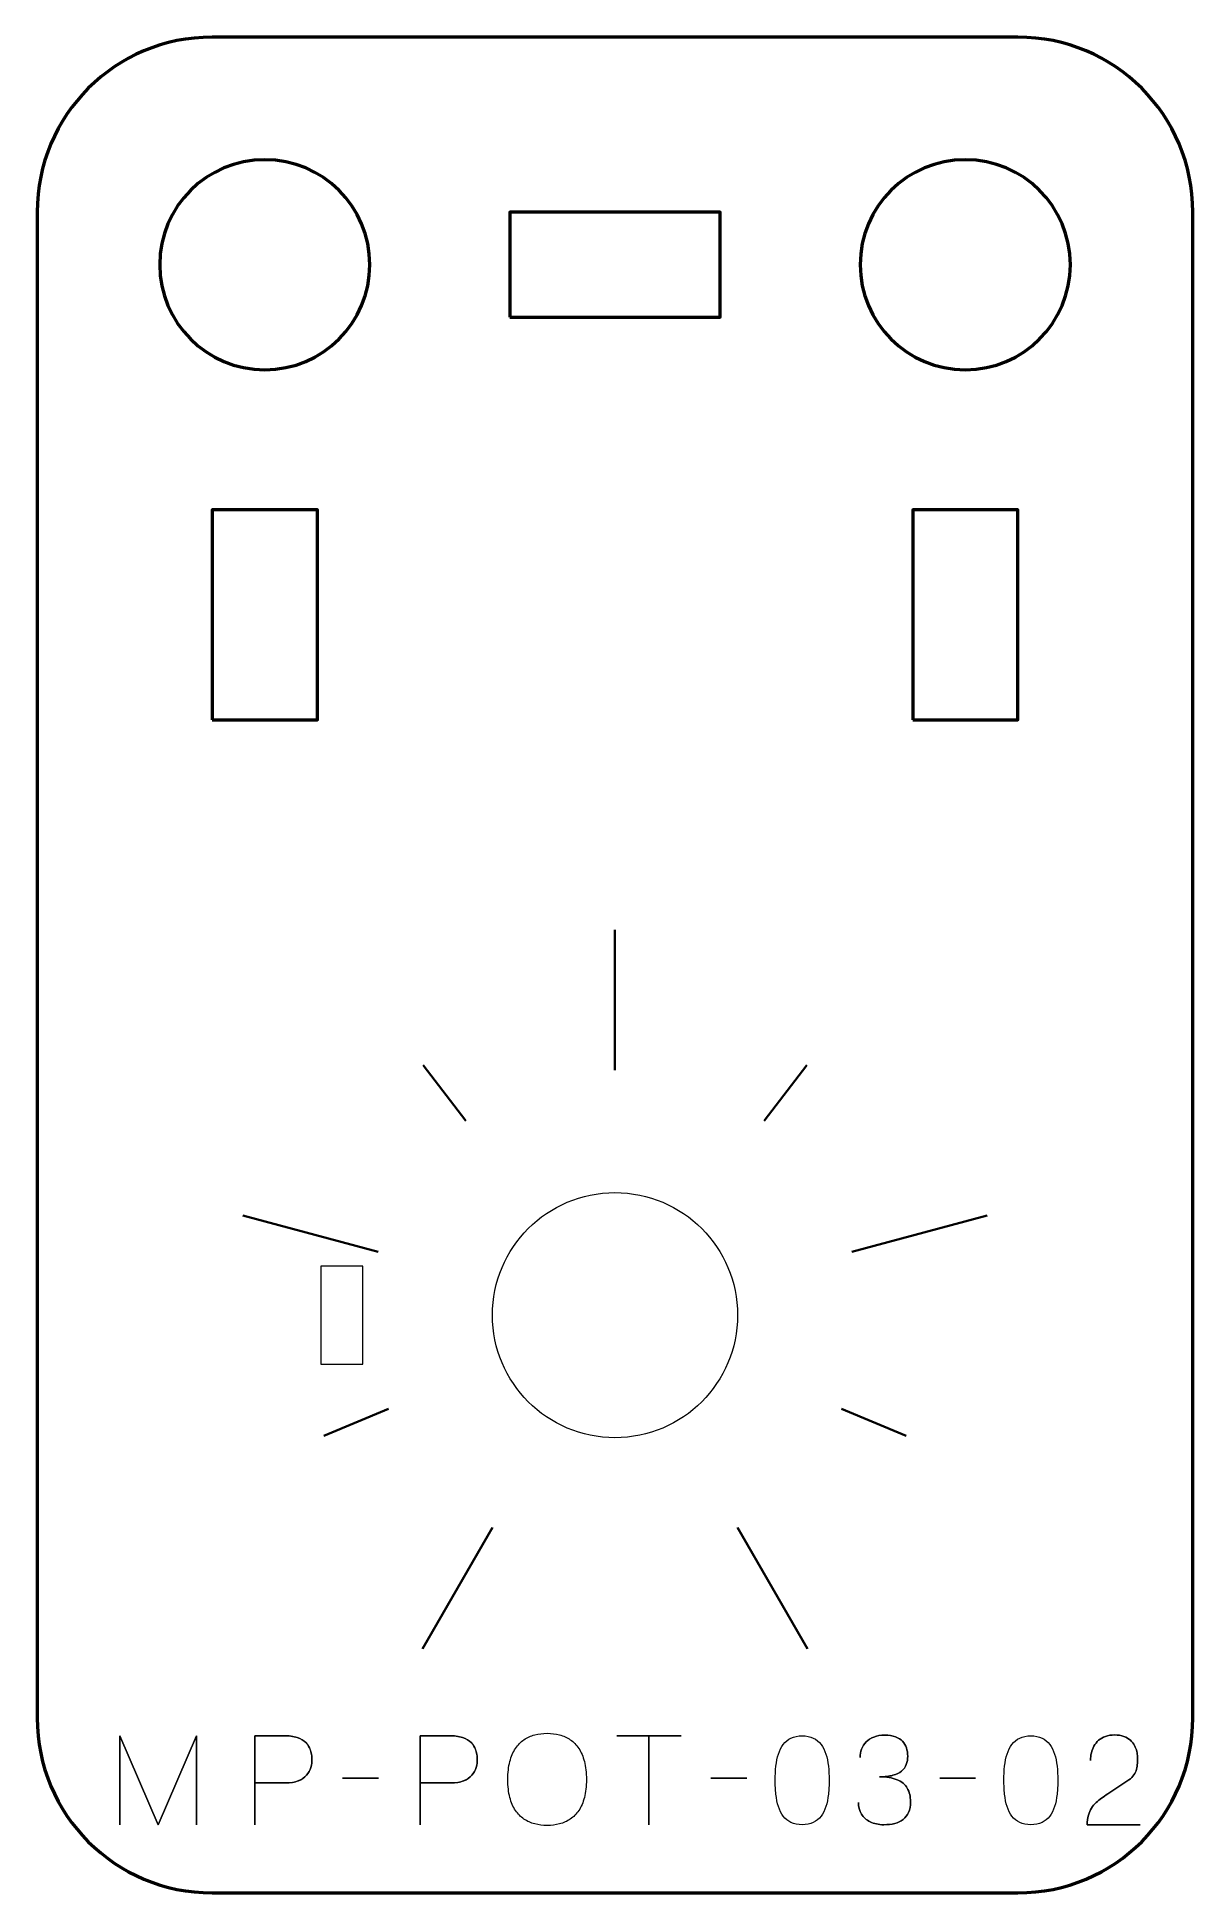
# Model space of a CAD drawing. Header units: centimetres. Extents: x -12.15 to -8.85, y -17.5 to -12.2.
import ezdxf

# ---------------------------------------------------------------- set-up
doc = ezdxf.new("R2010")
doc.units = ezdxf.units.CM
doc.header["$MEASUREMENT"] = 0
doc.layers.add('Layer 1', color=7, linetype='Continuous')

msp = doc.modelspace()

# ---------------------------------------------------------------- linework, layer by layer
at = {"layer": 'Layer 1', "color": 250, "lineweight": 20}
msp.add_lwpolyline([(-11.34001, -15.99001), (-11.22001, -15.99001), (-11.22001, -15.71001), (-11.34001, -15.71001), (-11.34001, -15.99001)], close=True, dxfattribs=at)
msp.add_ellipse((-10.50001, -15.85001), major_axis=(0, 0.35), ratio=1, dxfattribs=at)
at = {"layer": 'Layer 1', "lineweight": 53}
for points, knots in [([(-12.14999, -16.99993), (-12.14999, -16.99993), (-12.14999, -12.70007), (-12.14999, -12.70007), (-12.14999, -12.70007), (-12.14999, -12.42294), (-11.92689, -12.19998), (-11.64989, -12.19998), (-11.64989, -12.19998), (-11.64989, -12.19998), (-9.34997, -12.19998), (-9.34997, -12.19998), (-9.34997, -12.19998), (-9.07296, -12.19998), (-8.85001, -12.42294), (-8.85001, -12.70007), (-8.85001, -12.70007), (-8.85001, -12.70007), (-8.85001, -16.99993), (-8.85001, -16.99993), (-8.85001, -16.99993), (-8.85001, -17.27693), (-9.07296, -17.50002), (-9.34997, -17.50002), (-9.34997, -17.50002), (-9.34997, -17.50002), (-11.64989, -17.50002), (-11.64989, -17.50002), (-11.64989, -17.50002), (-11.92689, -17.50002), (-12.14999, -17.27693), (-12.14999, -16.99993)], [0, 0, 0, 0, 0.125, 0.125, 0.125, 0.125, 0.25, 0.25, 0.25, 0.25, 0.375, 0.375, 0.375, 0.375, 0.5, 0.5, 0.5, 0.5, 0.625, 0.625, 0.625, 0.625, 0.75, 0.75, 0.75, 0.75, 0.875, 0.875, 0.875, 0.875, 1, 1, 1, 1]), ([(-11.49996, -12.55001), (-11.33419, -12.55001), (-11.19996, -12.68433), (-11.19996, -12.85), (-11.19996, -12.85), (-11.19996, -13.01563), (-11.33419, -13.15), (-11.49996, -13.15), (-11.49996, -13.15), (-11.66562, -13.15), (-11.79996, -13.01563), (-11.79996, -12.85), (-11.79996, -12.85), (-11.79996, -12.68433), (-11.66562, -12.55001), (-11.49996, -12.55001)], [0, 0, 0, 0, 0.25, 0.25, 0.25, 0.25, 0.5, 0.5, 0.5, 0.5, 0.75, 0.75, 0.75, 0.75, 1, 1, 1, 1]), ([(-9.4999, -12.55001), (-9.33427, -12.55001), (-9.19989, -12.68433), (-9.19989, -12.85), (-9.19989, -12.85), (-9.19989, -13.01563), (-9.33427, -13.15), (-9.4999, -13.15), (-9.4999, -13.15), (-9.66567, -13.15), (-9.7999, -13.01563), (-9.7999, -12.85), (-9.7999, -12.85), (-9.7999, -12.68433), (-9.66567, -12.55001), (-9.4999, -12.55001)], [0, 0, 0, 0, 0.25, 0.25, 0.25, 0.25, 0.5, 0.5, 0.5, 0.5, 0.75, 0.75, 0.75, 0.75, 1, 1, 1, 1]), ([(-10.79994, -13.00007), (-10.79994, -13.00007), (-10.79994, -12.70007), (-10.79994, -12.70007), (-10.79994, -12.70007), (-10.79994, -12.70007), (-10.19995, -12.70007), (-10.19995, -12.70007), (-10.19995, -12.70007), (-10.19995, -12.70007), (-10.19995, -13.00007), (-10.19995, -13.00007), (-10.19995, -13.00007), (-10.19995, -13.00007), (-10.79994, -13.00007), (-10.79994, -13.00007)], [0, 0, 0, 0, 0.25, 0.25, 0.25, 0.25, 0.5, 0.5, 0.5, 0.5, 0.75, 0.75, 0.75, 0.75, 1, 1, 1, 1]), ([(-11.64989, -14.15002), (-11.64989, -14.15002), (-11.64989, -13.55002), (-11.64989, -13.55002), (-11.64989, -13.55002), (-11.64989, -13.55002), (-11.34989, -13.55002), (-11.34989, -13.55002), (-11.34989, -13.55002), (-11.34989, -13.55002), (-11.34989, -14.15002), (-11.34989, -14.15002), (-11.34989, -14.15002), (-11.34989, -14.15002), (-11.64989, -14.15002), (-11.64989, -14.15002)], [0, 0, 0, 0, 0.25, 0.25, 0.25, 0.25, 0.5, 0.5, 0.5, 0.5, 0.75, 0.75, 0.75, 0.75, 1, 1, 1, 1]), ([(-9.64997, -14.15002), (-9.64997, -14.15002), (-9.64997, -13.55002), (-9.64997, -13.55002), (-9.64997, -13.55002), (-9.64997, -13.55002), (-9.34997, -13.55002), (-9.34997, -13.55002), (-9.34997, -13.55002), (-9.34997, -13.55002), (-9.34997, -14.15002), (-9.34997, -14.15002), (-9.34997, -14.15002), (-9.34997, -14.15002), (-9.64997, -14.15002), (-9.64997, -14.15002)], [0, 0, 0, 0, 0.25, 0.25, 0.25, 0.25, 0.5, 0.5, 0.5, 0.5, 0.75, 0.75, 0.75, 0.75, 1, 1, 1, 1])]:
    msp.add_open_spline(points, degree=3, knots=knots, dxfattribs=at)
at = {"layer": 'Layer 1', "color": 30, "lineweight": 35}
for points in [[(-10.50001, -15.15001), (-10.50001, -15.15001), (-10.50001, -14.75001), (-10.50001, -14.75001)], [(-10.92614, -15.29466), (-10.92614, -15.29466), (-11.0479, -15.13599), (-11.0479, -15.13599)], [(-10.07388, -15.29466), (-10.07388, -15.29466), (-9.95212, -15.13599), (-9.95212, -15.13599)], [(-11.17616, -15.66884), (-11.17616, -15.66884), (-11.56253, -15.56531), (-11.56253, -15.56531)], [(-9.82386, -15.66884), (-9.82386, -15.66884), (-9.43749, -15.56531), (-9.43749, -15.56531)], [(-11.14673, -16.11789), (-11.14673, -16.11789), (-11.3315, -16.19443), (-11.3315, -16.19443)], [(-9.85329, -16.11789), (-9.85329, -16.11789), (-9.66852, -16.19443), (-9.66852, -16.19443)], [(-10.85001, -16.45623), (-10.85001, -16.45623), (-11.05001, -16.80264), (-11.05001, -16.80264)], [(-10.15001, -16.45623), (-10.15001, -16.45623), (-9.95001, -16.80264), (-9.95001, -16.80264)]]:
    msp.add_open_spline(points, degree=3, dxfattribs=at)
at = {"layer": 'Layer 1', "color": 30, "lineweight": 9}
for points, knots in [([(-11.91402, -17.30537), (-11.91402, -17.30537), (-11.91402, -17.05102), (-11.91402, -17.05102), (-11.91402, -17.05102), (-11.91402, -17.05102), (-11.80466, -17.30537), (-11.80466, -17.30537), (-11.80466, -17.30537), (-11.80466, -17.30537), (-11.69494, -17.05102), (-11.69494, -17.05102), (-11.69494, -17.05102), (-11.69494, -17.05102), (-11.69494, -17.30537), (-11.69494, -17.30537), (-11.69494, -17.30537), (-11.69494, -17.30537), (-11.69494, -17.05102), (-11.69494, -17.05102), (-11.69494, -17.05102), (-11.69494, -17.05102), (-11.80466, -17.30537), (-11.80466, -17.30537), (-11.80466, -17.30537), (-11.80466, -17.30537), (-11.91402, -17.05102), (-11.91402, -17.05102), (-11.91402, -17.05102), (-11.91402, -17.05102), (-11.91402, -17.30537), (-11.91402, -17.30537)], [0, 0, 0, 0, 0.125, 0.125, 0.125, 0.125, 0.25, 0.25, 0.25, 0.25, 0.375, 0.375, 0.375, 0.375, 0.5, 0.5, 0.5, 0.5, 0.625, 0.625, 0.625, 0.625, 0.75, 0.75, 0.75, 0.75, 0.875, 0.875, 0.875, 0.875, 1, 1, 1, 1]), ([(-11.52843, -17.30537), (-11.52843, -17.30537), (-11.52843, -17.05102), (-11.52843, -17.05102), (-11.52843, -17.05102), (-11.52843, -17.05102), (-11.44729, -17.05102), (-11.44729, -17.05102), (-11.44729, -17.05102), (-11.43106, -17.05107), (-11.41772, -17.0529), (-11.40719, -17.05642), (-11.40719, -17.05642), (-11.39672, -17.05989), (-11.38849, -17.06472), (-11.38255, -17.07083), (-11.38255, -17.07083), (-11.37662, -17.07689), (-11.37238, -17.08382), (-11.3698, -17.09164), (-11.3698, -17.09164), (-11.36727, -17.09946), (-11.3658, -17.10764), (-11.36545, -17.11628), (-11.36545, -17.11628), (-11.36503, -17.12492), (-11.36603, -17.13339), (-11.36838, -17.14162), (-11.36838, -17.14162), (-11.3708, -17.14985), (-11.37485, -17.15732), (-11.38067, -17.16402), (-11.38067, -17.16402), (-11.38644, -17.17073), (-11.39426, -17.17608), (-11.40407, -17.18002), (-11.40407, -17.18002), (-11.41389, -17.18401), (-11.42606, -17.18601), (-11.44059, -17.18613), (-11.44059, -17.18613), (-11.44059, -17.18613), (-11.52843, -17.18613), (-11.52843, -17.18613), (-11.52843, -17.18613), (-11.52843, -17.18613), (-11.44059, -17.18613), (-11.44059, -17.18613), (-11.44059, -17.18613), (-11.42636, -17.18601), (-11.41431, -17.18401), (-11.40454, -17.18002), (-11.40454, -17.18002), (-11.39473, -17.17608), (-11.38691, -17.17073), (-11.38103, -17.16402), (-11.38103, -17.16402), (-11.37521, -17.15732), (-11.37103, -17.14985), (-11.36856, -17.14162), (-11.36856, -17.14162), (-11.36609, -17.13339), (-11.36503, -17.12492), (-11.36545, -17.11628), (-11.36545, -17.11628), (-11.3658, -17.10764), (-11.36727, -17.09946), (-11.36991, -17.09164), (-11.36991, -17.09164), (-11.3725, -17.08382), (-11.37685, -17.07689), (-11.38279, -17.07083), (-11.38279, -17.07083), (-11.38879, -17.06472), (-11.39702, -17.05989), (-11.40748, -17.05642), (-11.40748, -17.05642), (-11.41801, -17.0529), (-11.43124, -17.05107), (-11.44729, -17.05102), (-11.44729, -17.05102), (-11.44729, -17.05102), (-11.52843, -17.05102), (-11.52843, -17.05102), (-11.52843, -17.05102), (-11.52843, -17.05102), (-11.52843, -17.30537), (-11.52843, -17.30537)], [0, 0, 0, 0, 0.0454545, 0.0454545, 0.0454545, 0.0454545, 0.0909091, 0.0909091, 0.0909091, 0.0909091, 0.1363636, 0.1363636, 0.1363636, 0.1363636, 0.1818182, 0.1818182, 0.1818182, 0.1818182, 0.2272727, 0.2272727, 0.2272727, 0.2272727, 0.2727273, 0.2727273, 0.2727273, 0.2727273, 0.3181818, 0.3181818, 0.3181818, 0.3181818, 0.3636364, 0.3636364, 0.3636364, 0.3636364, 0.4090909, 0.4090909, 0.4090909, 0.4090909, 0.4545455, 0.4545455, 0.4545455, 0.4545455, 0.5, 0.5, 0.5, 0.5, 0.5454545, 0.5454545, 0.5454545, 0.5454545, 0.5909091, 0.5909091, 0.5909091, 0.5909091, 0.6363636, 0.6363636, 0.6363636, 0.6363636, 0.6818182, 0.6818182, 0.6818182, 0.6818182, 0.7272727, 0.7272727, 0.7272727, 0.7272727, 0.7727273, 0.7727273, 0.7727273, 0.7727273, 0.8181818, 0.8181818, 0.8181818, 0.8181818, 0.8636364, 0.8636364, 0.8636364, 0.8636364, 0.9090909, 0.9090909, 0.9090909, 0.9090909, 0.9545455, 0.9545455, 0.9545455, 0.9545455, 1, 1, 1, 1]), ([(-11.05641, -17.30537), (-11.05641, -17.30537), (-11.05641, -17.05102), (-11.05641, -17.05102), (-11.05641, -17.05102), (-11.05641, -17.05102), (-10.97527, -17.05102), (-10.97527, -17.05102), (-10.97527, -17.05102), (-10.95904, -17.05107), (-10.9457, -17.0529), (-10.93517, -17.05642), (-10.93517, -17.05642), (-10.9247, -17.05989), (-10.91647, -17.06472), (-10.91053, -17.07083), (-10.91053, -17.07083), (-10.9046, -17.07689), (-10.90036, -17.08382), (-10.89778, -17.09164), (-10.89778, -17.09164), (-10.89525, -17.09946), (-10.89378, -17.10764), (-10.89343, -17.11628), (-10.89343, -17.11628), (-10.89301, -17.12492), (-10.89401, -17.13339), (-10.89636, -17.14162), (-10.89636, -17.14162), (-10.89878, -17.14985), (-10.90283, -17.15732), (-10.90865, -17.16402), (-10.90865, -17.16402), (-10.91442, -17.17073), (-10.92224, -17.17608), (-10.93205, -17.18002), (-10.93205, -17.18002), (-10.94187, -17.18401), (-10.95404, -17.18601), (-10.96857, -17.18613), (-10.96857, -17.18613), (-10.96857, -17.18613), (-11.05641, -17.18613), (-11.05641, -17.18613), (-11.05641, -17.18613), (-11.05641, -17.18613), (-10.96857, -17.18613), (-10.96857, -17.18613), (-10.96857, -17.18613), (-10.95434, -17.18601), (-10.94229, -17.18401), (-10.93252, -17.18002), (-10.93252, -17.18002), (-10.92271, -17.17608), (-10.91489, -17.17073), (-10.90901, -17.16402), (-10.90901, -17.16402), (-10.90319, -17.15732), (-10.89901, -17.14985), (-10.89654, -17.14162), (-10.89654, -17.14162), (-10.89407, -17.13339), (-10.89301, -17.12492), (-10.89343, -17.11628), (-10.89343, -17.11628), (-10.89378, -17.10764), (-10.89525, -17.09946), (-10.89789, -17.09164), (-10.89789, -17.09164), (-10.90048, -17.08382), (-10.90483, -17.07689), (-10.91077, -17.07083), (-10.91077, -17.07083), (-10.91677, -17.06472), (-10.925, -17.05989), (-10.93546, -17.05642), (-10.93546, -17.05642), (-10.94599, -17.0529), (-10.95922, -17.05107), (-10.97527, -17.05102), (-10.97527, -17.05102), (-10.97527, -17.05102), (-11.05641, -17.05102), (-11.05641, -17.05102), (-11.05641, -17.05102), (-11.05641, -17.05102), (-11.05641, -17.30537), (-11.05641, -17.30537)], [0, 0, 0, 0, 0.0454545, 0.0454545, 0.0454545, 0.0454545, 0.0909091, 0.0909091, 0.0909091, 0.0909091, 0.1363636, 0.1363636, 0.1363636, 0.1363636, 0.1818182, 0.1818182, 0.1818182, 0.1818182, 0.2272727, 0.2272727, 0.2272727, 0.2272727, 0.2727273, 0.2727273, 0.2727273, 0.2727273, 0.3181818, 0.3181818, 0.3181818, 0.3181818, 0.3636364, 0.3636364, 0.3636364, 0.3636364, 0.4090909, 0.4090909, 0.4090909, 0.4090909, 0.4545455, 0.4545455, 0.4545455, 0.4545455, 0.5, 0.5, 0.5, 0.5, 0.5454545, 0.5454545, 0.5454545, 0.5454545, 0.5909091, 0.5909091, 0.5909091, 0.5909091, 0.6363636, 0.6363636, 0.6363636, 0.6363636, 0.6818182, 0.6818182, 0.6818182, 0.6818182, 0.7272727, 0.7272727, 0.7272727, 0.7272727, 0.7727273, 0.7727273, 0.7727273, 0.7727273, 0.8181818, 0.8181818, 0.8181818, 0.8181818, 0.8636364, 0.8636364, 0.8636364, 0.8636364, 0.9090909, 0.9090909, 0.9090909, 0.9090909, 0.9545455, 0.9545455, 0.9545455, 0.9545455, 1, 1, 1, 1]), ([(-10.69376, -17.30749), (-10.68135, -17.30755), (-10.66959, -17.30608), (-10.65836, -17.30319), (-10.65836, -17.30319), (-10.64719, -17.30025), (-10.63696, -17.29567), (-10.62761, -17.28932), (-10.62761, -17.28932), (-10.61826, -17.28303), (-10.61015, -17.27474), (-10.60327, -17.26451), (-10.60327, -17.26451), (-10.59639, -17.25428), (-10.5911, -17.24187), (-10.58733, -17.22729), (-10.58733, -17.22729), (-10.58351, -17.21271), (-10.58163, -17.19571), (-10.58157, -17.17625), (-10.58157, -17.17625), (-10.58163, -17.15679), (-10.58351, -17.1398), (-10.58733, -17.12516), (-10.58733, -17.12516), (-10.5911, -17.11052), (-10.59639, -17.09805), (-10.60327, -17.08776), (-10.60327, -17.08776), (-10.61015, -17.07747), (-10.61826, -17.06912), (-10.62761, -17.06272), (-10.62761, -17.06272), (-10.63696, -17.05631), (-10.64719, -17.05166), (-10.65836, -17.04866), (-10.65836, -17.04866), (-10.66959, -17.04572), (-10.68135, -17.04425), (-10.69376, -17.04431), (-10.69376, -17.04431), (-10.70616, -17.04425), (-10.71792, -17.04572), (-10.72915, -17.04866), (-10.72915, -17.04866), (-10.74032, -17.05166), (-10.75055, -17.05631), (-10.7599, -17.06272), (-10.7599, -17.06272), (-10.76925, -17.06912), (-10.77736, -17.07747), (-10.78424, -17.08776), (-10.78424, -17.08776), (-10.79112, -17.09805), (-10.79641, -17.11052), (-10.80018, -17.12516), (-10.80018, -17.12516), (-10.804, -17.1398), (-10.80588, -17.15679), (-10.80594, -17.17625), (-10.80594, -17.17625), (-10.80588, -17.19571), (-10.804, -17.21271), (-10.80018, -17.22729), (-10.80018, -17.22729), (-10.79641, -17.24187), (-10.79112, -17.25428), (-10.78424, -17.26451), (-10.78424, -17.26451), (-10.77736, -17.27474), (-10.76925, -17.28303), (-10.7599, -17.28932), (-10.7599, -17.28932), (-10.75055, -17.29567), (-10.74032, -17.30025), (-10.72915, -17.30319), (-10.72915, -17.30319), (-10.71792, -17.30608), (-10.70616, -17.30755), (-10.69376, -17.30749)], [0, 0, 0, 0, 0.05, 0.05, 0.05, 0.05, 0.1, 0.1, 0.1, 0.1, 0.15, 0.15, 0.15, 0.15, 0.2, 0.2, 0.2, 0.2, 0.25, 0.25, 0.25, 0.25, 0.3, 0.3, 0.3, 0.3, 0.35, 0.35, 0.35, 0.35, 0.4, 0.4, 0.4, 0.4, 0.45, 0.45, 0.45, 0.45, 0.5, 0.5, 0.5, 0.5, 0.55, 0.55, 0.55, 0.55, 0.6, 0.6, 0.6, 0.6, 0.65, 0.65, 0.65, 0.65, 0.7, 0.7, 0.7, 0.7, 0.75, 0.75, 0.75, 0.75, 0.8, 0.8, 0.8, 0.8, 0.85, 0.85, 0.85, 0.85, 0.9, 0.9, 0.9, 0.9, 0.95, 0.95, 0.95, 0.95, 1, 1, 1, 1]), ([(-10.69376, -17.30749), (-10.68135, -17.30755), (-10.66959, -17.30608), (-10.65836, -17.30319), (-10.65836, -17.30319), (-10.64719, -17.30025), (-10.63696, -17.29567), (-10.62761, -17.28932), (-10.62761, -17.28932), (-10.61826, -17.28303), (-10.61015, -17.27474), (-10.60327, -17.26451), (-10.60327, -17.26451), (-10.59639, -17.25428), (-10.5911, -17.24187), (-10.58733, -17.22729), (-10.58733, -17.22729), (-10.58351, -17.21271), (-10.58163, -17.19571), (-10.58157, -17.17625), (-10.58157, -17.17625), (-10.58163, -17.15679), (-10.58351, -17.1398), (-10.58733, -17.12516), (-10.58733, -17.12516), (-10.5911, -17.11052), (-10.59639, -17.09805), (-10.60327, -17.08776), (-10.60327, -17.08776), (-10.61015, -17.07747), (-10.61826, -17.06912), (-10.62761, -17.06272), (-10.62761, -17.06272), (-10.63696, -17.05631), (-10.64719, -17.05166), (-10.65836, -17.04866), (-10.65836, -17.04866), (-10.66959, -17.04572), (-10.68135, -17.04425), (-10.69376, -17.04431), (-10.69376, -17.04431), (-10.70616, -17.04425), (-10.71792, -17.04572), (-10.72915, -17.04866), (-10.72915, -17.04866), (-10.74032, -17.05166), (-10.75055, -17.05631), (-10.7599, -17.06272), (-10.7599, -17.06272), (-10.76925, -17.06912), (-10.77736, -17.07747), (-10.78424, -17.08776), (-10.78424, -17.08776), (-10.79112, -17.09805), (-10.79641, -17.11052), (-10.80018, -17.12516), (-10.80018, -17.12516), (-10.804, -17.1398), (-10.80588, -17.15679), (-10.80594, -17.17625), (-10.80594, -17.17625), (-10.80588, -17.19571), (-10.804, -17.21271), (-10.80018, -17.22729), (-10.80018, -17.22729), (-10.79641, -17.24187), (-10.79112, -17.25428), (-10.78424, -17.26451), (-10.78424, -17.26451), (-10.77736, -17.27474), (-10.76925, -17.28303), (-10.7599, -17.28932), (-10.7599, -17.28932), (-10.75055, -17.29567), (-10.74032, -17.30025), (-10.72915, -17.30319), (-10.72915, -17.30319), (-10.71792, -17.30608), (-10.70616, -17.30755), (-10.69376, -17.30749)], [0, 0, 0, 0, 0.05, 0.05, 0.05, 0.05, 0.1, 0.1, 0.1, 0.1, 0.15, 0.15, 0.15, 0.15, 0.2, 0.2, 0.2, 0.2, 0.25, 0.25, 0.25, 0.25, 0.3, 0.3, 0.3, 0.3, 0.35, 0.35, 0.35, 0.35, 0.4, 0.4, 0.4, 0.4, 0.45, 0.45, 0.45, 0.45, 0.5, 0.5, 0.5, 0.5, 0.55, 0.55, 0.55, 0.55, 0.6, 0.6, 0.6, 0.6, 0.65, 0.65, 0.65, 0.65, 0.7, 0.7, 0.7, 0.7, 0.75, 0.75, 0.75, 0.75, 0.8, 0.8, 0.8, 0.8, 0.85, 0.85, 0.85, 0.85, 0.9, 0.9, 0.9, 0.9, 0.95, 0.95, 0.95, 0.95, 1, 1, 1, 1]), ([(-10.40307, -17.30537), (-10.40307, -17.30537), (-10.40307, -17.05102), (-10.40307, -17.05102), (-10.40307, -17.05102), (-10.40307, -17.05102), (-10.49444, -17.05102), (-10.49444, -17.05102), (-10.49444, -17.05102), (-10.49444, -17.05102), (-10.31099, -17.05102), (-10.31099, -17.05102), (-10.31099, -17.05102), (-10.31099, -17.05102), (-10.40307, -17.05102), (-10.40307, -17.05102), (-10.40307, -17.05102), (-10.40307, -17.05102), (-10.40307, -17.30537), (-10.40307, -17.30537)], [0, 0, 0, 0, 0.2, 0.2, 0.2, 0.2, 0.4, 0.4, 0.4, 0.4, 0.6, 0.6, 0.6, 0.6, 0.8, 0.8, 0.8, 0.8, 1, 1, 1, 1]), ([(-9.96561, -17.30537), (-9.95327, -17.30531), (-9.94262, -17.30314), (-9.93375, -17.2989), (-9.93375, -17.2989), (-9.92493, -17.29467), (-9.91758, -17.28861), (-9.9117, -17.28091), (-9.9117, -17.28091), (-9.90588, -17.27315), (-9.90129, -17.26398), (-9.89788, -17.25339), (-9.89788, -17.25339), (-9.89453, -17.24281), (-9.89212, -17.23123), (-9.89077, -17.21853), (-9.89077, -17.21853), (-9.88935, -17.20583), (-9.88865, -17.19248), (-9.88871, -17.17837), (-9.88871, -17.17837), (-9.88865, -17.16432), (-9.88935, -17.15097), (-9.89077, -17.13833), (-9.89077, -17.13833), (-9.89212, -17.12569), (-9.89453, -17.11405), (-9.89788, -17.10346), (-9.89788, -17.10346), (-9.90129, -17.09294), (-9.90588, -17.08377), (-9.9117, -17.07595), (-9.9117, -17.07595), (-9.91758, -17.06818), (-9.92493, -17.06213), (-9.93375, -17.05789), (-9.93375, -17.05789), (-9.94262, -17.0536), (-9.95327, -17.05143), (-9.96561, -17.05137), (-9.96561, -17.05137), (-9.97796, -17.05143), (-9.9886, -17.0536), (-9.99748, -17.05789), (-9.99748, -17.05789), (-10.0063, -17.06213), (-10.01365, -17.06818), (-10.01953, -17.07595), (-10.01953, -17.07595), (-10.02535, -17.08377), (-10.02994, -17.09294), (-10.03335, -17.10346), (-10.03335, -17.10346), (-10.0367, -17.11405), (-10.03911, -17.12569), (-10.04046, -17.13833), (-10.04046, -17.13833), (-10.04187, -17.15097), (-10.04258, -17.16432), (-10.04252, -17.17837), (-10.04252, -17.17837), (-10.04258, -17.19248), (-10.04187, -17.20583), (-10.04046, -17.21853), (-10.04046, -17.21853), (-10.03911, -17.23123), (-10.0367, -17.24281), (-10.03335, -17.25339), (-10.03335, -17.25339), (-10.02994, -17.26398), (-10.02535, -17.27315), (-10.01953, -17.28091), (-10.01953, -17.28091), (-10.01365, -17.28861), (-10.0063, -17.29467), (-9.99748, -17.2989), (-9.99748, -17.2989), (-9.9886, -17.30314), (-9.97796, -17.30531), (-9.96561, -17.30537)], [0, 0, 0, 0, 0.05, 0.05, 0.05, 0.05, 0.1, 0.1, 0.1, 0.1, 0.15, 0.15, 0.15, 0.15, 0.2, 0.2, 0.2, 0.2, 0.25, 0.25, 0.25, 0.25, 0.3, 0.3, 0.3, 0.3, 0.35, 0.35, 0.35, 0.35, 0.4, 0.4, 0.4, 0.4, 0.45, 0.45, 0.45, 0.45, 0.5, 0.5, 0.5, 0.5, 0.55, 0.55, 0.55, 0.55, 0.6, 0.6, 0.6, 0.6, 0.65, 0.65, 0.65, 0.65, 0.7, 0.7, 0.7, 0.7, 0.75, 0.75, 0.75, 0.75, 0.8, 0.8, 0.8, 0.8, 0.85, 0.85, 0.85, 0.85, 0.9, 0.9, 0.9, 0.9, 0.95, 0.95, 0.95, 0.95, 1, 1, 1, 1]), ([(-9.96561, -17.30537), (-9.95327, -17.30531), (-9.94262, -17.30314), (-9.93375, -17.2989), (-9.93375, -17.2989), (-9.92493, -17.29467), (-9.91758, -17.28861), (-9.9117, -17.28091), (-9.9117, -17.28091), (-9.90588, -17.27315), (-9.90129, -17.26398), (-9.89788, -17.25339), (-9.89788, -17.25339), (-9.89453, -17.24281), (-9.89212, -17.23123), (-9.89077, -17.21853), (-9.89077, -17.21853), (-9.88935, -17.20583), (-9.88865, -17.19248), (-9.88871, -17.17837), (-9.88871, -17.17837), (-9.88865, -17.16432), (-9.88935, -17.15097), (-9.89077, -17.13833), (-9.89077, -17.13833), (-9.89212, -17.12569), (-9.89453, -17.11405), (-9.89788, -17.10346), (-9.89788, -17.10346), (-9.90129, -17.09294), (-9.90588, -17.08377), (-9.9117, -17.07595), (-9.9117, -17.07595), (-9.91758, -17.06818), (-9.92493, -17.06213), (-9.93375, -17.05789), (-9.93375, -17.05789), (-9.94262, -17.0536), (-9.95327, -17.05143), (-9.96561, -17.05137), (-9.96561, -17.05137), (-9.97796, -17.05143), (-9.9886, -17.0536), (-9.99748, -17.05789), (-9.99748, -17.05789), (-10.0063, -17.06213), (-10.01365, -17.06818), (-10.01953, -17.07595), (-10.01953, -17.07595), (-10.02535, -17.08377), (-10.02994, -17.09294), (-10.03335, -17.10346), (-10.03335, -17.10346), (-10.0367, -17.11405), (-10.03911, -17.12569), (-10.04046, -17.13833), (-10.04046, -17.13833), (-10.04187, -17.15097), (-10.04258, -17.16432), (-10.04252, -17.17837), (-10.04252, -17.17837), (-10.04258, -17.19248), (-10.04187, -17.20583), (-10.04046, -17.21853), (-10.04046, -17.21853), (-10.03911, -17.23123), (-10.0367, -17.24281), (-10.03335, -17.25339), (-10.03335, -17.25339), (-10.02994, -17.26398), (-10.02535, -17.27315), (-10.01953, -17.28091), (-10.01953, -17.28091), (-10.01365, -17.28861), (-10.0063, -17.29467), (-9.99748, -17.2989), (-9.99748, -17.2989), (-9.9886, -17.30314), (-9.97796, -17.30531), (-9.96561, -17.30537)], [0, 0, 0, 0, 0.05, 0.05, 0.05, 0.05, 0.1, 0.1, 0.1, 0.1, 0.15, 0.15, 0.15, 0.15, 0.2, 0.2, 0.2, 0.2, 0.25, 0.25, 0.25, 0.25, 0.3, 0.3, 0.3, 0.3, 0.35, 0.35, 0.35, 0.35, 0.4, 0.4, 0.4, 0.4, 0.45, 0.45, 0.45, 0.45, 0.5, 0.5, 0.5, 0.5, 0.55, 0.55, 0.55, 0.55, 0.6, 0.6, 0.6, 0.6, 0.65, 0.65, 0.65, 0.65, 0.7, 0.7, 0.7, 0.7, 0.75, 0.75, 0.75, 0.75, 0.8, 0.8, 0.8, 0.8, 0.85, 0.85, 0.85, 0.85, 0.9, 0.9, 0.9, 0.9, 0.95, 0.95, 0.95, 0.95, 1, 1, 1, 1]), ([(-9.8051, -17.24152), (-9.80504, -17.25422), (-9.8021, -17.26527), (-9.79628, -17.27485), (-9.79628, -17.27485), (-9.79046, -17.28438), (-9.78217, -17.29185), (-9.77135, -17.2972), (-9.77135, -17.2972), (-9.76053, -17.30255), (-9.74754, -17.30525), (-9.73243, -17.30537), (-9.73243, -17.30537), (-9.72108, -17.30537), (-9.71079, -17.30419), (-9.70144, -17.30172), (-9.70144, -17.30172), (-9.69215, -17.29926), (-9.68416, -17.29543), (-9.67739, -17.2902), (-9.67739, -17.2902), (-9.67063, -17.28497), (-9.66546, -17.27821), (-9.66175, -17.26997), (-9.66175, -17.26997), (-9.65811, -17.26168), (-9.65629, -17.25175), (-9.65623, -17.24011), (-9.65623, -17.24011), (-9.65617, -17.22458), (-9.65934, -17.21147), (-9.66563, -17.20083), (-9.66563, -17.20083), (-9.67193, -17.19019), (-9.68169, -17.18219), (-9.6948, -17.17672), (-9.6948, -17.17672), (-9.70791, -17.17125), (-9.72472, -17.16849), (-9.74513, -17.16849), (-9.74513, -17.16849), (-9.7299, -17.16855), (-9.71714, -17.16714), (-9.70673, -17.16426), (-9.70673, -17.16426), (-9.69638, -17.16138), (-9.68809, -17.15732), (-9.68186, -17.15203), (-9.68186, -17.15203), (-9.67563, -17.1468), (-9.6711, -17.14056), (-9.6684, -17.13339), (-9.6684, -17.13339), (-9.66563, -17.12628), (-9.66428, -17.11846), (-9.66434, -17.10993), (-9.66434, -17.10993), (-9.66428, -17.1014), (-9.66546, -17.09353), (-9.66781, -17.08623), (-9.66781, -17.08623), (-9.6701, -17.07894), (-9.67387, -17.07254), (-9.67898, -17.06707), (-9.67898, -17.06707), (-9.6841, -17.0616), (-9.69086, -17.05731), (-9.69915, -17.05425), (-9.69915, -17.05425), (-9.7075, -17.05119), (-9.71767, -17.04966), (-9.7296, -17.0496), (-9.7296, -17.0496), (-9.74148, -17.04966), (-9.75189, -17.05143), (-9.76071, -17.05484), (-9.76071, -17.05484), (-9.76959, -17.05825), (-9.77688, -17.06289), (-9.78276, -17.06883), (-9.78276, -17.06883), (-9.78858, -17.07477), (-9.79293, -17.08153), (-9.79581, -17.08917), (-9.79581, -17.08917), (-9.79875, -17.09682), (-9.80016, -17.10493), (-9.80016, -17.11346), (-9.80016, -17.11346), (-9.80016, -17.10493), (-9.79875, -17.09682), (-9.79581, -17.08917), (-9.79581, -17.08917), (-9.79293, -17.08153), (-9.78858, -17.07477), (-9.78276, -17.06883), (-9.78276, -17.06883), (-9.77688, -17.06289), (-9.76959, -17.05825), (-9.76071, -17.05484), (-9.76071, -17.05484), (-9.75189, -17.05143), (-9.74148, -17.04966), (-9.7296, -17.0496), (-9.7296, -17.0496), (-9.71767, -17.04966), (-9.7075, -17.05119), (-9.69915, -17.05425), (-9.69915, -17.05425), (-9.69086, -17.05731), (-9.6841, -17.0616), (-9.67898, -17.06707), (-9.67898, -17.06707), (-9.67387, -17.07254), (-9.6701, -17.07894), (-9.66781, -17.08623), (-9.66781, -17.08623), (-9.66546, -17.09353), (-9.66428, -17.1014), (-9.66434, -17.10993), (-9.66434, -17.10993), (-9.66428, -17.11846), (-9.66563, -17.12628), (-9.6684, -17.13339), (-9.6684, -17.13339), (-9.6711, -17.14056), (-9.67563, -17.1468), (-9.68186, -17.15203), (-9.68186, -17.15203), (-9.68809, -17.15732), (-9.69638, -17.16138), (-9.70673, -17.16426), (-9.70673, -17.16426), (-9.71714, -17.16714), (-9.7299, -17.16855), (-9.74513, -17.16849), (-9.74513, -17.16849), (-9.72472, -17.16849), (-9.70791, -17.17125), (-9.6948, -17.17672), (-9.6948, -17.17672), (-9.68169, -17.18219), (-9.67193, -17.19019), (-9.66563, -17.20083), (-9.66563, -17.20083), (-9.65934, -17.21147), (-9.65617, -17.22458), (-9.65623, -17.24011), (-9.65623, -17.24011), (-9.65629, -17.25175), (-9.65811, -17.26168), (-9.66175, -17.26997), (-9.66175, -17.26997), (-9.66546, -17.27821), (-9.67063, -17.28497), (-9.67739, -17.2902), (-9.67739, -17.2902), (-9.68416, -17.29543), (-9.69215, -17.29926), (-9.70144, -17.30172), (-9.70144, -17.30172), (-9.71079, -17.30419), (-9.72108, -17.30537), (-9.73243, -17.30537), (-9.73243, -17.30537), (-9.74754, -17.30525), (-9.76053, -17.30255), (-9.77135, -17.2972), (-9.77135, -17.2972), (-9.78217, -17.29185), (-9.79046, -17.28438), (-9.79628, -17.27485), (-9.79628, -17.27485), (-9.8021, -17.26527), (-9.80504, -17.25422), (-9.8051, -17.24152)], [0, 0, 0, 0, 0.0227273, 0.0227273, 0.0227273, 0.0227273, 0.0454545, 0.0454545, 0.0454545, 0.0454545, 0.0681818, 0.0681818, 0.0681818, 0.0681818, 0.0909091, 0.0909091, 0.0909091, 0.0909091, 0.1136364, 0.1136364, 0.1136364, 0.1136364, 0.1363636, 0.1363636, 0.1363636, 0.1363636, 0.1590909, 0.1590909, 0.1590909, 0.1590909, 0.1818182, 0.1818182, 0.1818182, 0.1818182, 0.2045455, 0.2045455, 0.2045455, 0.2045455, 0.2272727, 0.2272727, 0.2272727, 0.2272727, 0.25, 0.25, 0.25, 0.25, 0.2727273, 0.2727273, 0.2727273, 0.2727273, 0.2954545, 0.2954545, 0.2954545, 0.2954545, 0.3181818, 0.3181818, 0.3181818, 0.3181818, 0.3409091, 0.3409091, 0.3409091, 0.3409091, 0.3636364, 0.3636364, 0.3636364, 0.3636364, 0.3863636, 0.3863636, 0.3863636, 0.3863636, 0.4090909, 0.4090909, 0.4090909, 0.4090909, 0.4318182, 0.4318182, 0.4318182, 0.4318182, 0.4545455, 0.4545455, 0.4545455, 0.4545455, 0.4772727, 0.4772727, 0.4772727, 0.4772727, 0.5, 0.5, 0.5, 0.5, 0.5227273, 0.5227273, 0.5227273, 0.5227273, 0.5454545, 0.5454545, 0.5454545, 0.5454545, 0.5681818, 0.5681818, 0.5681818, 0.5681818, 0.5909091, 0.5909091, 0.5909091, 0.5909091, 0.6136364, 0.6136364, 0.6136364, 0.6136364, 0.6363636, 0.6363636, 0.6363636, 0.6363636, 0.6590909, 0.6590909, 0.6590909, 0.6590909, 0.6818182, 0.6818182, 0.6818182, 0.6818182, 0.7045455, 0.7045455, 0.7045455, 0.7045455, 0.7272727, 0.7272727, 0.7272727, 0.7272727, 0.75, 0.75, 0.75, 0.75, 0.7727273, 0.7727273, 0.7727273, 0.7727273, 0.7954545, 0.7954545, 0.7954545, 0.7954545, 0.8181818, 0.8181818, 0.8181818, 0.8181818, 0.8409091, 0.8409091, 0.8409091, 0.8409091, 0.8636364, 0.8636364, 0.8636364, 0.8636364, 0.8863636, 0.8863636, 0.8863636, 0.8863636, 0.9090909, 0.9090909, 0.9090909, 0.9090909, 0.9318182, 0.9318182, 0.9318182, 0.9318182, 0.9545455, 0.9545455, 0.9545455, 0.9545455, 0.9772727, 0.9772727, 0.9772727, 0.9772727, 1, 1, 1, 1]), ([(-9.31261, -17.30537), (-9.30027, -17.30531), (-9.28962, -17.30314), (-9.28075, -17.2989), (-9.28075, -17.2989), (-9.27193, -17.29467), (-9.26458, -17.28861), (-9.2587, -17.28091), (-9.2587, -17.28091), (-9.25288, -17.27315), (-9.24829, -17.26398), (-9.24488, -17.25339), (-9.24488, -17.25339), (-9.24153, -17.24281), (-9.23912, -17.23123), (-9.23777, -17.21853), (-9.23777, -17.21853), (-9.23635, -17.20583), (-9.23565, -17.19248), (-9.23571, -17.17837), (-9.23571, -17.17837), (-9.23565, -17.16432), (-9.23635, -17.15097), (-9.23777, -17.13833), (-9.23777, -17.13833), (-9.23912, -17.12569), (-9.24153, -17.11405), (-9.24488, -17.10346), (-9.24488, -17.10346), (-9.24829, -17.09294), (-9.25288, -17.08377), (-9.2587, -17.07595), (-9.2587, -17.07595), (-9.26458, -17.06818), (-9.27193, -17.06213), (-9.28075, -17.05789), (-9.28075, -17.05789), (-9.28962, -17.0536), (-9.30027, -17.05143), (-9.31261, -17.05137), (-9.31261, -17.05137), (-9.32496, -17.05143), (-9.3356, -17.0536), (-9.34448, -17.05789), (-9.34448, -17.05789), (-9.3533, -17.06213), (-9.36065, -17.06818), (-9.36653, -17.07595), (-9.36653, -17.07595), (-9.37235, -17.08377), (-9.37694, -17.09294), (-9.38035, -17.10346), (-9.38035, -17.10346), (-9.3837, -17.11405), (-9.38611, -17.12569), (-9.38746, -17.13833), (-9.38746, -17.13833), (-9.38887, -17.15097), (-9.38958, -17.16432), (-9.38952, -17.17837), (-9.38952, -17.17837), (-9.38958, -17.19248), (-9.38887, -17.20583), (-9.38746, -17.21853), (-9.38746, -17.21853), (-9.38611, -17.23123), (-9.3837, -17.24281), (-9.38035, -17.25339), (-9.38035, -17.25339), (-9.37694, -17.26398), (-9.37235, -17.27315), (-9.36653, -17.28091), (-9.36653, -17.28091), (-9.36065, -17.28861), (-9.3533, -17.29467), (-9.34448, -17.2989), (-9.34448, -17.2989), (-9.3356, -17.30314), (-9.32496, -17.30531), (-9.31261, -17.30537)], [0, 0, 0, 0, 0.05, 0.05, 0.05, 0.05, 0.1, 0.1, 0.1, 0.1, 0.15, 0.15, 0.15, 0.15, 0.2, 0.2, 0.2, 0.2, 0.25, 0.25, 0.25, 0.25, 0.3, 0.3, 0.3, 0.3, 0.35, 0.35, 0.35, 0.35, 0.4, 0.4, 0.4, 0.4, 0.45, 0.45, 0.45, 0.45, 0.5, 0.5, 0.5, 0.5, 0.55, 0.55, 0.55, 0.55, 0.6, 0.6, 0.6, 0.6, 0.65, 0.65, 0.65, 0.65, 0.7, 0.7, 0.7, 0.7, 0.75, 0.75, 0.75, 0.75, 0.8, 0.8, 0.8, 0.8, 0.85, 0.85, 0.85, 0.85, 0.9, 0.9, 0.9, 0.9, 0.95, 0.95, 0.95, 0.95, 1, 1, 1, 1]), ([(-9.31261, -17.30537), (-9.30027, -17.30531), (-9.28962, -17.30314), (-9.28075, -17.2989), (-9.28075, -17.2989), (-9.27193, -17.29467), (-9.26458, -17.28861), (-9.2587, -17.28091), (-9.2587, -17.28091), (-9.25288, -17.27315), (-9.24829, -17.26398), (-9.24488, -17.25339), (-9.24488, -17.25339), (-9.24153, -17.24281), (-9.23912, -17.23123), (-9.23777, -17.21853), (-9.23777, -17.21853), (-9.23635, -17.20583), (-9.23565, -17.19248), (-9.23571, -17.17837), (-9.23571, -17.17837), (-9.23565, -17.16432), (-9.23635, -17.15097), (-9.23777, -17.13833), (-9.23777, -17.13833), (-9.23912, -17.12569), (-9.24153, -17.11405), (-9.24488, -17.10346), (-9.24488, -17.10346), (-9.24829, -17.09294), (-9.25288, -17.08377), (-9.2587, -17.07595), (-9.2587, -17.07595), (-9.26458, -17.06818), (-9.27193, -17.06213), (-9.28075, -17.05789), (-9.28075, -17.05789), (-9.28962, -17.0536), (-9.30027, -17.05143), (-9.31261, -17.05137), (-9.31261, -17.05137), (-9.32496, -17.05143), (-9.3356, -17.0536), (-9.34448, -17.05789), (-9.34448, -17.05789), (-9.3533, -17.06213), (-9.36065, -17.06818), (-9.36653, -17.07595), (-9.36653, -17.07595), (-9.37235, -17.08377), (-9.37694, -17.09294), (-9.38035, -17.10346), (-9.38035, -17.10346), (-9.3837, -17.11405), (-9.38611, -17.12569), (-9.38746, -17.13833), (-9.38746, -17.13833), (-9.38887, -17.15097), (-9.38958, -17.16432), (-9.38952, -17.17837), (-9.38952, -17.17837), (-9.38958, -17.19248), (-9.38887, -17.20583), (-9.38746, -17.21853), (-9.38746, -17.21853), (-9.38611, -17.23123), (-9.3837, -17.24281), (-9.38035, -17.25339), (-9.38035, -17.25339), (-9.37694, -17.26398), (-9.37235, -17.27315), (-9.36653, -17.28091), (-9.36653, -17.28091), (-9.36065, -17.28861), (-9.3533, -17.29467), (-9.34448, -17.2989), (-9.34448, -17.2989), (-9.3356, -17.30314), (-9.32496, -17.30531), (-9.31261, -17.30537)], [0, 0, 0, 0, 0.05, 0.05, 0.05, 0.05, 0.1, 0.1, 0.1, 0.1, 0.15, 0.15, 0.15, 0.15, 0.2, 0.2, 0.2, 0.2, 0.25, 0.25, 0.25, 0.25, 0.3, 0.3, 0.3, 0.3, 0.35, 0.35, 0.35, 0.35, 0.4, 0.4, 0.4, 0.4, 0.45, 0.45, 0.45, 0.45, 0.5, 0.5, 0.5, 0.5, 0.55, 0.55, 0.55, 0.55, 0.6, 0.6, 0.6, 0.6, 0.65, 0.65, 0.65, 0.65, 0.7, 0.7, 0.7, 0.7, 0.75, 0.75, 0.75, 0.75, 0.8, 0.8, 0.8, 0.8, 0.85, 0.85, 0.85, 0.85, 0.9, 0.9, 0.9, 0.9, 0.95, 0.95, 0.95, 0.95, 1, 1, 1, 1]), ([(-9.00076, -17.30537), (-9.00076, -17.30537), (-9.1521, -17.30537), (-9.1521, -17.30537), (-9.1521, -17.30537), (-9.15181, -17.29514), (-9.15051, -17.28608), (-9.14834, -17.27832), (-9.14834, -17.27832), (-9.1461, -17.27056), (-9.1431, -17.26374), (-9.1394, -17.25786), (-9.1394, -17.25786), (-9.13564, -17.25198), (-9.13134, -17.24675), (-9.12646, -17.24216), (-9.12646, -17.24216), (-9.12158, -17.23752), (-9.11635, -17.23329), (-9.11071, -17.22929), (-9.11071, -17.22929), (-9.10506, -17.22535), (-9.09924, -17.22141), (-9.09319, -17.21753), (-9.09319, -17.21753), (-9.09319, -17.21753), (-9.03286, -17.17731), (-9.03286, -17.17731), (-9.03286, -17.17731), (-9.02669, -17.17296), (-9.02187, -17.1682), (-9.01845, -17.16308), (-9.01845, -17.16308), (-9.01499, -17.15797), (-9.01258, -17.15256), (-9.01111, -17.14685), (-9.01111, -17.14685), (-9.00969, -17.14121), (-9.00881, -17.13539), (-9.00852, -17.12951), (-9.00852, -17.12951), (-9.00822, -17.12357), (-9.00811, -17.11763), (-9.00817, -17.11169), (-9.00817, -17.11169), (-9.00817, -17.10681), (-9.00881, -17.10158), (-9.01011, -17.09594), (-9.01011, -17.09594), (-9.01146, -17.09035), (-9.01357, -17.08476), (-9.01657, -17.07924), (-9.01657, -17.07924), (-9.01957, -17.07371), (-9.02357, -17.06865), (-9.02857, -17.06407), (-9.02857, -17.06407), (-9.03357, -17.05954), (-9.03974, -17.0559), (-9.04709, -17.05313), (-9.04709, -17.05313), (-9.05444, -17.05037), (-9.06308, -17.04896), (-9.07308, -17.0489), (-9.07308, -17.0489), (-9.08313, -17.04896), (-9.09201, -17.05037), (-9.09965, -17.05307), (-9.09965, -17.05307), (-9.1073, -17.05578), (-9.11382, -17.05954), (-9.11923, -17.0643), (-9.11923, -17.0643), (-9.12464, -17.06907), (-9.12899, -17.07459), (-9.1324, -17.08077), (-9.1324, -17.08077), (-9.13581, -17.08694), (-9.13828, -17.09353), (-9.13987, -17.10046), (-9.13987, -17.10046), (-9.14146, -17.1074), (-9.14222, -17.11446), (-9.14222, -17.12157), (-9.14222, -17.12157), (-9.14222, -17.11446), (-9.14146, -17.1074), (-9.13987, -17.10046), (-9.13987, -17.10046), (-9.13828, -17.09353), (-9.13581, -17.08694), (-9.1324, -17.08077), (-9.1324, -17.08077), (-9.12899, -17.07459), (-9.12464, -17.06907), (-9.11923, -17.0643), (-9.11923, -17.0643), (-9.11382, -17.05954), (-9.1073, -17.05578), (-9.09965, -17.05307), (-9.09965, -17.05307), (-9.09201, -17.05037), (-9.08313, -17.04896), (-9.07308, -17.0489), (-9.07308, -17.0489), (-9.06308, -17.04896), (-9.05444, -17.05037), (-9.04709, -17.05313), (-9.04709, -17.05313), (-9.03974, -17.0559), (-9.03357, -17.05954), (-9.02857, -17.06407), (-9.02857, -17.06407), (-9.02357, -17.06865), (-9.01957, -17.07371), (-9.01657, -17.07924), (-9.01657, -17.07924), (-9.01357, -17.08476), (-9.01146, -17.09035), (-9.01011, -17.09594), (-9.01011, -17.09594), (-9.00881, -17.10158), (-9.00817, -17.10681), (-9.00817, -17.11169), (-9.00817, -17.11169), (-9.00811, -17.11763), (-9.00822, -17.12357), (-9.00852, -17.12951), (-9.00852, -17.12951), (-9.00881, -17.13539), (-9.00969, -17.14121), (-9.01111, -17.14685), (-9.01111, -17.14685), (-9.01258, -17.15256), (-9.01499, -17.15797), (-9.01845, -17.16308), (-9.01845, -17.16308), (-9.02187, -17.1682), (-9.02669, -17.17296), (-9.03286, -17.17731), (-9.03286, -17.17731), (-9.03286, -17.17731), (-9.09319, -17.21753), (-9.09319, -17.21753), (-9.09319, -17.21753), (-9.09924, -17.22141), (-9.10506, -17.22535), (-9.11071, -17.22929), (-9.11071, -17.22929), (-9.11635, -17.23329), (-9.12158, -17.23752), (-9.12646, -17.24216), (-9.12646, -17.24216), (-9.13134, -17.24675), (-9.13564, -17.25198), (-9.1394, -17.25786), (-9.1394, -17.25786), (-9.1431, -17.26374), (-9.1461, -17.27056), (-9.14834, -17.27832), (-9.14834, -17.27832), (-9.15051, -17.28608), (-9.15181, -17.29514), (-9.1521, -17.30537), (-9.1521, -17.30537), (-9.1521, -17.30537), (-9.00076, -17.30537), (-9.00076, -17.30537)], [0, 0, 0, 0, 0.0238095, 0.0238095, 0.0238095, 0.0238095, 0.047619, 0.047619, 0.047619, 0.047619, 0.0714286, 0.0714286, 0.0714286, 0.0714286, 0.0952381, 0.0952381, 0.0952381, 0.0952381, 0.1190476, 0.1190476, 0.1190476, 0.1190476, 0.1428571, 0.1428571, 0.1428571, 0.1428571, 0.1666667, 0.1666667, 0.1666667, 0.1666667, 0.1904762, 0.1904762, 0.1904762, 0.1904762, 0.2142857, 0.2142857, 0.2142857, 0.2142857, 0.2380952, 0.2380952, 0.2380952, 0.2380952, 0.2619048, 0.2619048, 0.2619048, 0.2619048, 0.2857143, 0.2857143, 0.2857143, 0.2857143, 0.3095238, 0.3095238, 0.3095238, 0.3095238, 0.3333333, 0.3333333, 0.3333333, 0.3333333, 0.3571429, 0.3571429, 0.3571429, 0.3571429, 0.3809524, 0.3809524, 0.3809524, 0.3809524, 0.4047619, 0.4047619, 0.4047619, 0.4047619, 0.4285714, 0.4285714, 0.4285714, 0.4285714, 0.452381, 0.452381, 0.452381, 0.452381, 0.4761905, 0.4761905, 0.4761905, 0.4761905, 0.5, 0.5, 0.5, 0.5, 0.5238095, 0.5238095, 0.5238095, 0.5238095, 0.547619, 0.547619, 0.547619, 0.547619, 0.5714286, 0.5714286, 0.5714286, 0.5714286, 0.5952381, 0.5952381, 0.5952381, 0.5952381, 0.6190476, 0.6190476, 0.6190476, 0.6190476, 0.6428571, 0.6428571, 0.6428571, 0.6428571, 0.6666667, 0.6666667, 0.6666667, 0.6666667, 0.6904762, 0.6904762, 0.6904762, 0.6904762, 0.7142857, 0.7142857, 0.7142857, 0.7142857, 0.7380952, 0.7380952, 0.7380952, 0.7380952, 0.7619048, 0.7619048, 0.7619048, 0.7619048, 0.7857143, 0.7857143, 0.7857143, 0.7857143, 0.8095238, 0.8095238, 0.8095238, 0.8095238, 0.8333333, 0.8333333, 0.8333333, 0.8333333, 0.8571429, 0.8571429, 0.8571429, 0.8571429, 0.8809524, 0.8809524, 0.8809524, 0.8809524, 0.9047619, 0.9047619, 0.9047619, 0.9047619, 0.9285714, 0.9285714, 0.9285714, 0.9285714, 0.952381, 0.952381, 0.952381, 0.952381, 0.9761905, 0.9761905, 0.9761905, 0.9761905, 1, 1, 1, 1]), ([(-11.27796, -17.17237), (-11.27796, -17.17237), (-11.1753, -17.17237), (-11.1753, -17.17237), (-11.1753, -17.17237), (-11.1753, -17.17237), (-11.27796, -17.17237), (-11.27796, -17.17237)], [0, 0, 0, 0, 0.5, 0.5, 0.5, 0.5, 1, 1, 1, 1]), ([(-10.22597, -17.17237), (-10.22597, -17.17237), (-10.12331, -17.17237), (-10.12331, -17.17237), (-10.12331, -17.17237), (-10.12331, -17.17237), (-10.22597, -17.17237), (-10.22597, -17.17237)], [0, 0, 0, 0, 0.5, 0.5, 0.5, 0.5, 1, 1, 1, 1]), ([(-9.57297, -17.17237), (-9.57297, -17.17237), (-9.47031, -17.17237), (-9.47031, -17.17237), (-9.47031, -17.17237), (-9.47031, -17.17237), (-9.57297, -17.17237), (-9.57297, -17.17237)], [0, 0, 0, 0, 0.5, 0.5, 0.5, 0.5, 1, 1, 1, 1])]:
    msp.add_open_spline(points, degree=3, knots=knots, dxfattribs=at)

doc.saveas('drawing.dxf')
